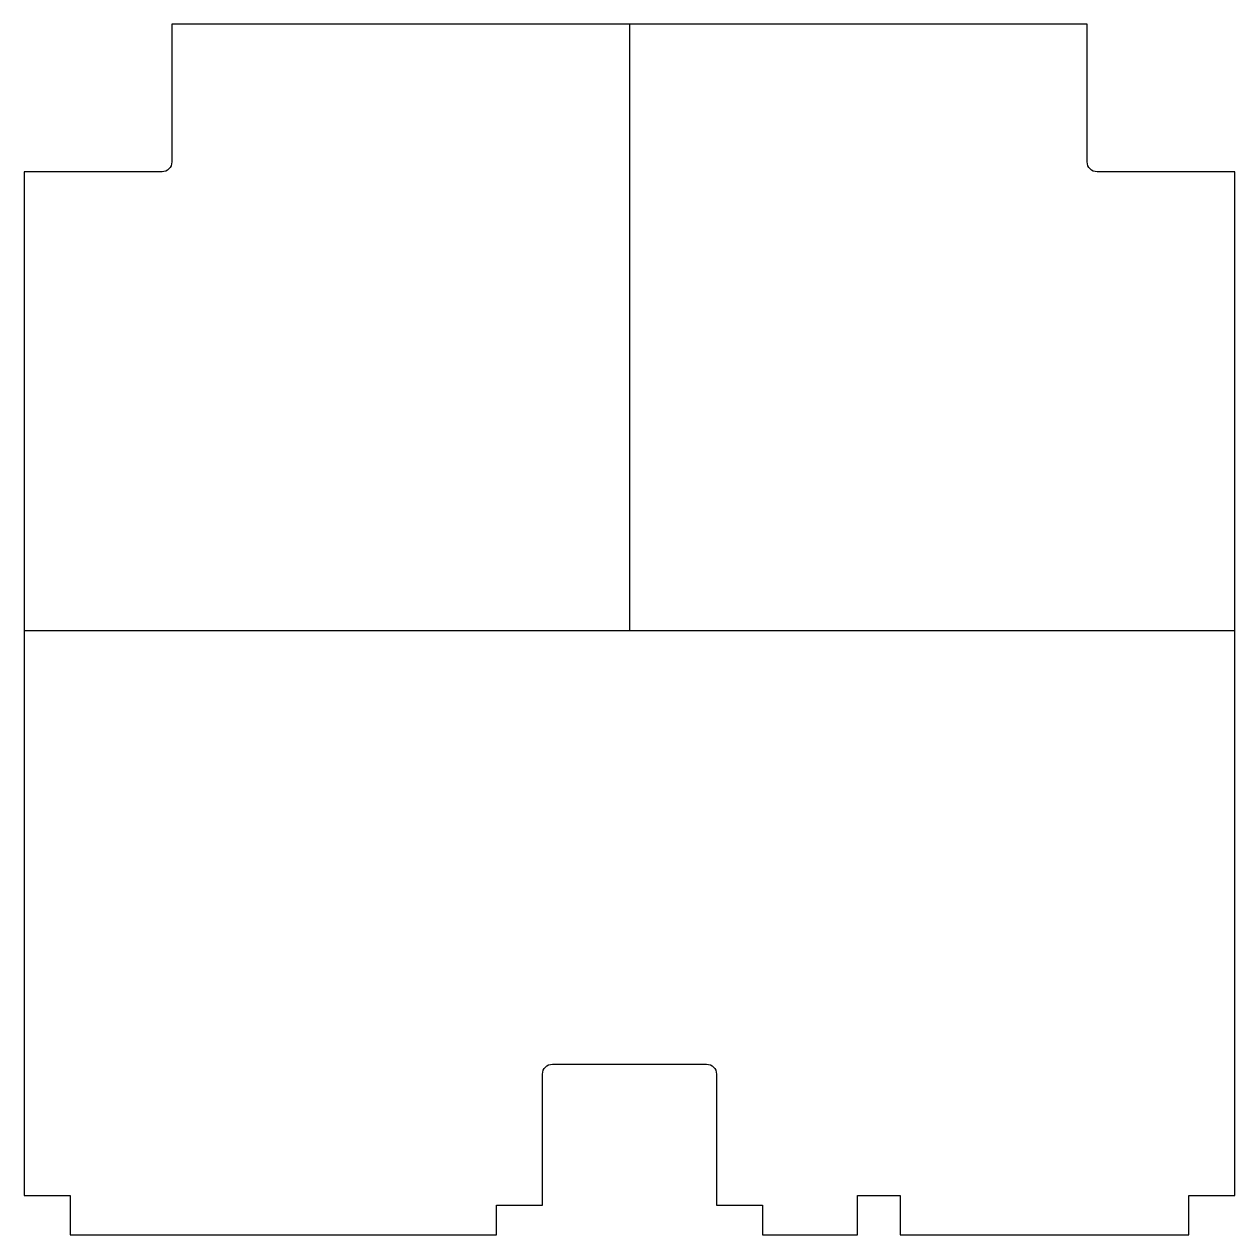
# Model space of a CAD drawing. Header units: millimetres. Extents: x -395 to -26, y -419 to -50.
import ezdxf

# ---------------------------------------------------------------- set-up
doc = ezdxf.new("R2010")
doc.units = ezdxf.units.MM
doc.layers.get('0').update_dxf_attribs({"linetype": 'CONTINUOUS'})

msp = doc.modelspace()

# ---------------------------------------------------------------- linework, layer by layer
for p, q in [((-210.69, -49.61), (-210.69, -234.5)), ((-26.19, -234.5), (-395.19, -234.5))]:
    msp.add_line(p, q)
msp.add_lwpolyline([(-141.19, -406.61), (-128.19, -406.61), (-128.19, -418.61), (-40.19, -418.61), (-40.19, -406.61), (-26.19, -406.61), (-26.19, -94.61), (-68.19, -94.61, -0.414214), (-71.19, -91.61), (-71.19, -49.61), (-350.19, -49.61), (-350.19, -91.61, -0.414214), (-353.19, -94.61), (-395.19, -94.61), (-395.19, -406.61), (-381.19, -406.61), (-381.19, -418.61), (-251.19, -418.61), (-251.19, -409.61), (-237.19, -409.61), (-237.19, -369.61, -0.414214), (-234.19, -366.61), (-187.19, -366.61, -0.414214), (-184.19, -369.61), (-184.19, -409.61), (-170.19, -409.61), (-170.19, -418.61), (-141.19, -418.61)], format="xyb", close=True)

doc.saveas('drawing.dxf')
